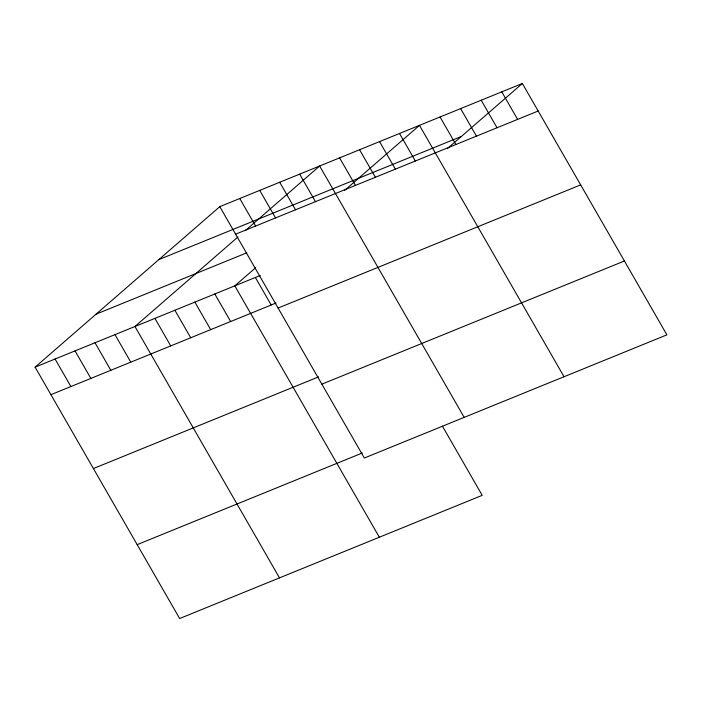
<?xml version="1.0" encoding="UTF-8"?>
<svg xmlns="http://www.w3.org/2000/svg" width="702" height="702" viewBox="0 0 702 702"><rect width="100%" height="100%" fill="white"/><g stroke="black" fill="none" stroke-linecap="round" stroke-linejoin="round"><path stroke-width="1.05" d="M442.462 426.219L482.213 495.349L179.651 618.523L35.1 367.146L219.787 206.651L522.349 83.477L666.9 334.854L364.338 458.029L219.787 206.651M238.031 236.916L134.951 326.5L279.493 577.878M245.472 230.458L319.638 166.005L464.18 417.383M255.642 267.734L234.793 285.854L379.343 537.223M344.489 190.523L419.48 125.36L564.031 376.728M447.358 148.648L522.349 83.477M158.836 259.617L461.407 136.442M235.618 234.178L538.18 111.013M96.051 314.18L246.814 252.808M35.1 367.146L260.267 275.482M50.93 394.673L276.097 303.01M278.097 308.046L580.659 184.88M93.41 468.55L318.576 376.877M321.858 384.161L624.42 260.986M137.171 544.655L362.337 452.992M501.781 91.857L517.611 119.384M481.203 100.228L497.034 127.764M460.626 108.608L476.456 136.135M440.057 116.98L455.888 144.515M399.508 133.485L415.338 161.021M379.545 141.62L395.375 169.147M359.573 149.745L375.403 177.273M339.601 157.871L355.431 185.407M299.666 174.131L315.496 201.667M279.694 182.266L295.524 209.793M259.722 190.391L275.553 217.918M239.759 198.526L255.589 226.053M255.37 277.474L271.2 305.01M214.821 293.98L230.651 321.516M194.858 302.114L210.688 329.642M174.886 310.24L190.716 337.767M154.914 318.375L170.744 345.902M114.979 334.626L130.809 362.162M95.007 342.76L110.837 370.287M75.035 350.886L90.865 378.422M55.072 359.02L70.902 386.548"/></g></svg>
